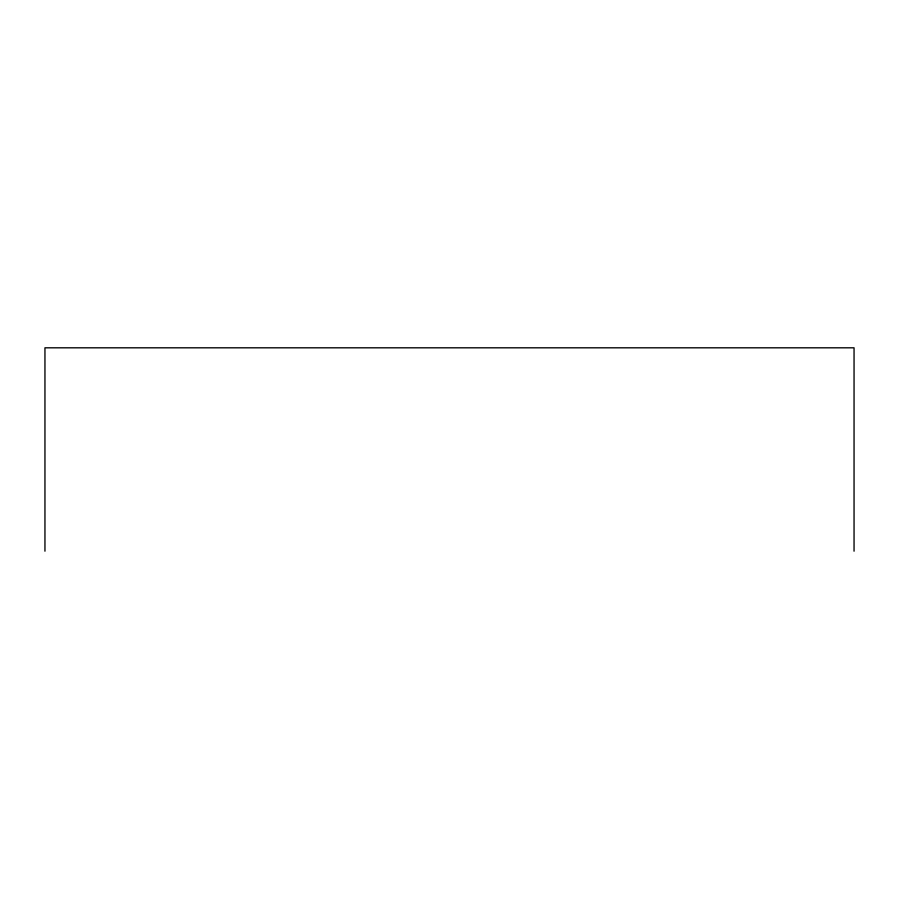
<?xml version="1.0" encoding="UTF-8"?>
<svg xmlns="http://www.w3.org/2000/svg" width="899" height="899" viewBox="0 0 899 899"><rect width="100%" height="100%" fill="white"/><g stroke="black" fill="none" stroke-linecap="round" stroke-linejoin="round"><path stroke-width="1.35" d="M854.05 551.188L854.05 347.812L44.95 347.812L44.95 551.188"/></g></svg>
